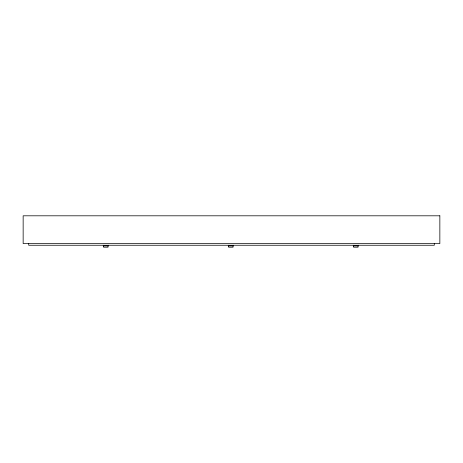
<?xml version="1.0" encoding="UTF-8"?>
<svg xmlns="http://www.w3.org/2000/svg" width="463" height="463" viewBox="0 0 463 463"><rect width="100%" height="100%" fill="white"/><g stroke="black" fill="none" stroke-linecap="round" stroke-linejoin="round"><path stroke-width="0.69" d="M434.294 243.584L434.294 245.251L28.706 245.251L28.706 243.584M358.316 245.251L358.316 245.946L353.315 245.946L353.315 245.251M358.038 245.946L358.038 247.196L353.593 247.196L353.593 245.946M233.306 245.251L233.306 245.946L228.305 245.946L228.305 245.251M233.028 245.946L233.028 247.196L228.583 247.196L228.583 245.946M108.296 245.251L108.296 245.946L103.295 245.946L103.295 245.251M108.018 245.946L108.018 247.196L103.573 247.196L103.573 245.946M439.85 215.804L23.15 215.804L23.15 243.584L439.85 243.584L439.85 215.804"/></g></svg>
